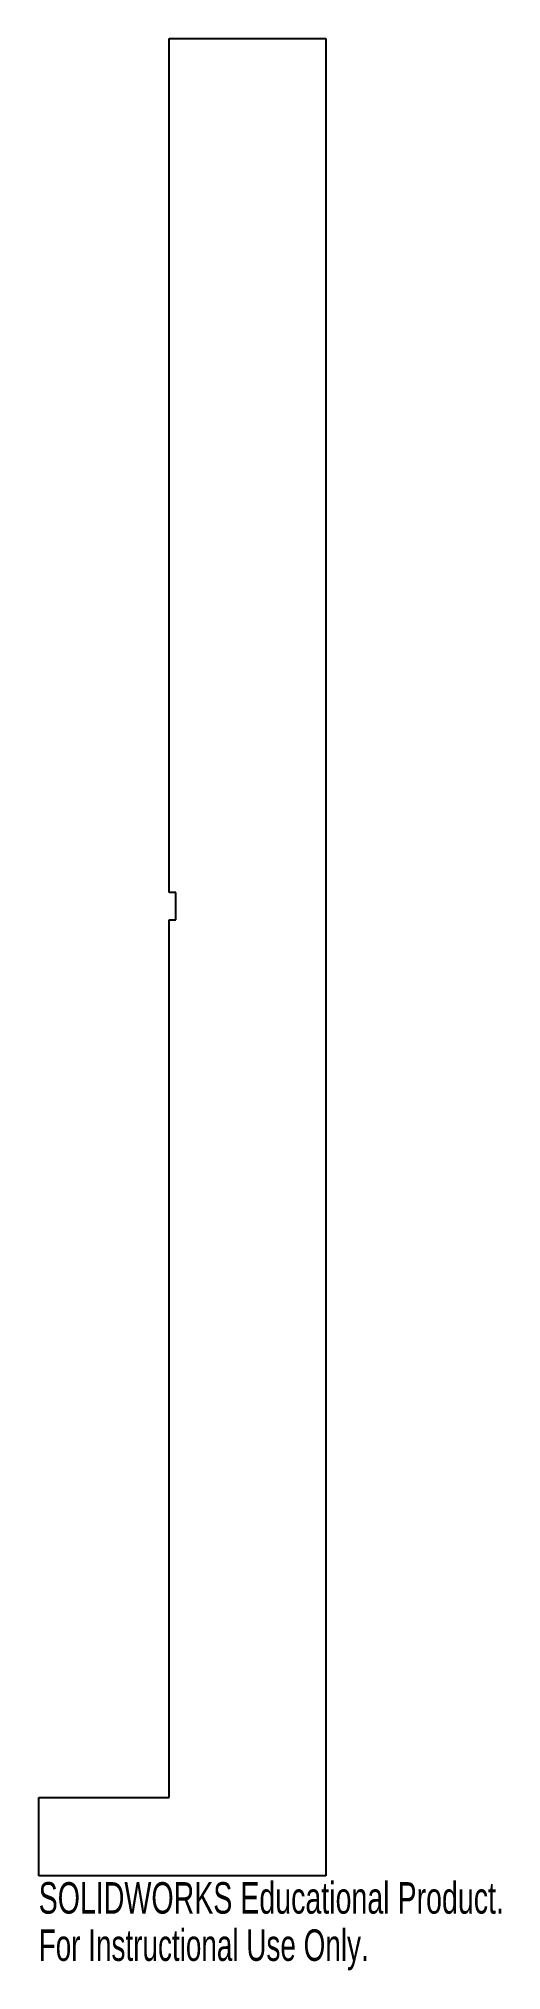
# Model space of a CAD drawing. Extents: x 5 to 76, y -292 to 5.
import ezdxf
from ezdxf.enums import TextEntityAlignment as Align

# ---------------------------------------------------------------- set-up
doc = ezdxf.new("R2010")
doc.units = 0
doc.layers.get('0').update_dxf_attribs({"linetype": 'CONTINUOUS'})

msp = doc.modelspace()

# ---------------------------------------------------------------- linework, layer by layer
at = {"color": 7, "linetype": 'CONTINUOUS'}
for p, q in [((24.8, -126.05), (24.8, 5)), ((24.8, 5), (48.8, 5)), ((48.8, 5), (48.8, -277)), ((25.8, -126.05), (24.8, -126.05)), ((25.8, -130.25), (25.8, -126.05)), ((24.8, -130.25), (25.8, -130.25)), ((24.8, -265), (24.8, -130.25)), ((4.8, -265), (24.8, -265)), ((4.8, -277), (4.8, -265)), ((48.8, -277), (4.8, -277))]:
    msp.add_line(p, q, dxfattribs=at)

# ---------------------------------------------------------------- texts
for s, width, p in [('SOLIDWORKS Educational Product.', 0.677419, (4.8, -284.25043)), ('For Instructional Use Only.', 0.661111, (4.8, -291.50086))]:
    msp.add_text(s, height=4.83362, dxfattribs=dict(at, width=width)).set_placement(p, align=Align.BOTTOM_LEFT)

doc.saveas('drawing.dxf')
